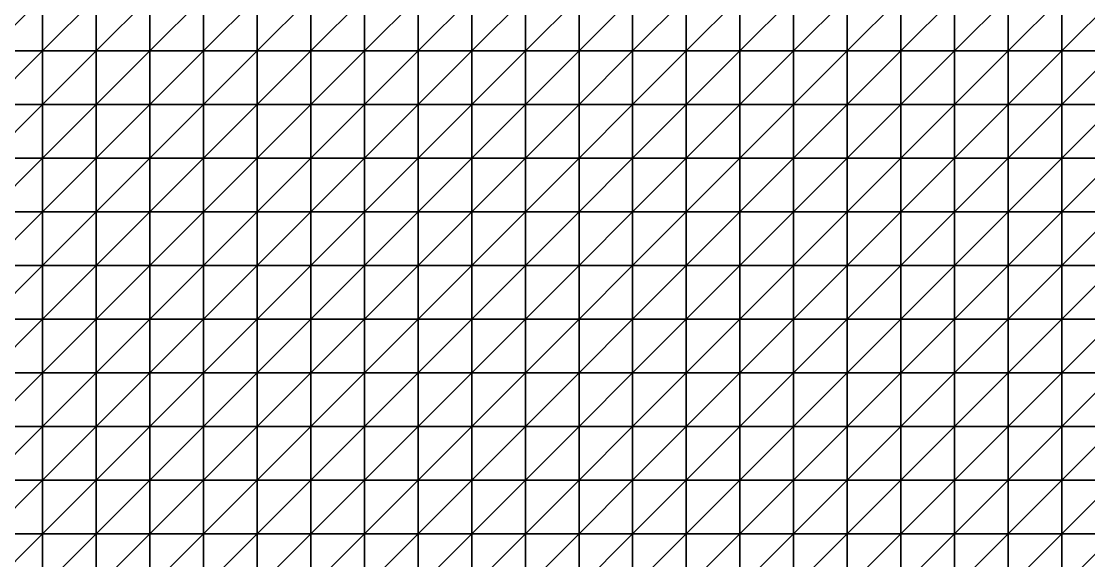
# Model space of a CAD drawing. Header units: metres. Extents: x 351000 to 353000, y 7455000 to 7457000.
# Drawn here: x 351490.1 to 351987.5, y 7455987.5 to 7456238.7 of the extents above; entities that cross this region are included whole.
import ezdxf

# ---------------------------------------------------------------- set-up
doc = ezdxf.new("R2010")
doc.units = ezdxf.units.M

msp = doc.modelspace()

# ---------------------------------------------------------------- linework, layer by layer
at = {"layer": 'BASE_OF_COVER_BOC'}
for points in [[(351475, 7456225, 1225.33), (351500, 7456225, 1227.28), (351500, 7456250, 1222.99)], [(351475, 7456225, 1225.33), (351500, 7456250, 1222.99), (351475, 7456250, 1222.76)], [(351500, 7456225, 1227.28), (351525, 7456225, 1230.25), (351525, 7456250, 1224.88)], [(351500, 7456225, 1227.28), (351525, 7456250, 1224.88), (351500, 7456250, 1222.99)], [(351525, 7456225, 1230.25), (351550, 7456225, 1234.76), (351550, 7456250, 1228.91)], [(351525, 7456225, 1230.25), (351550, 7456250, 1228.91), (351525, 7456250, 1224.88)], [(351550, 7456225, 1234.76), (351575, 7456225, 1240.94), (351575, 7456250, 1234.98)], [(351550, 7456225, 1234.76), (351575, 7456250, 1234.98), (351550, 7456250, 1228.91)], [(351575, 7456225, 1240.94), (351600, 7456225, 1248.37), (351600, 7456250, 1242.44)], [(351575, 7456225, 1240.94), (351600, 7456250, 1242.44), (351575, 7456250, 1234.98)], [(351600, 7456225, 1248.37), (351625, 7456225, 1256.17), (351625, 7456250, 1250.29)], [(351600, 7456225, 1248.37), (351625, 7456250, 1250.29), (351600, 7456250, 1242.44)], [(351625, 7456225, 1256.17), (351650, 7456225, 1263.29), (351650, 7456250, 1257.54)], [(351625, 7456225, 1256.17), (351650, 7456250, 1257.54), (351625, 7456250, 1250.29)], [(351650, 7456225, 1263.29), (351675, 7456225, 1268.37), (351675, 7456250, 1263.55)], [(351650, 7456225, 1263.29), (351675, 7456250, 1263.55), (351650, 7456250, 1257.54)], [(351675, 7456225, 1268.37), (351700, 7456225, 1272.17), (351700, 7456250, 1268.12)], [(351675, 7456225, 1268.37), (351700, 7456250, 1268.12), (351675, 7456250, 1263.55)], [(351700, 7456225, 1272.17), (351725, 7456225, 1274.44), (351725, 7456250, 1271.42)], [(351700, 7456225, 1272.17), (351725, 7456250, 1271.42), (351700, 7456250, 1268.12)], [(351725, 7456225, 1274.44), (351750, 7456225, 1275.15), (351750, 7456250, 1273.83)], [(351725, 7456225, 1274.44), (351750, 7456250, 1273.83), (351725, 7456250, 1271.42)], [(351750, 7456225, 1275.15), (351775, 7456225, 1275.37), (351775, 7456250, 1275.64)], [(351750, 7456225, 1275.15), (351775, 7456250, 1275.64), (351750, 7456250, 1273.83)], [(351775, 7456225, 1275.37), (351800, 7456225, 1275.65), (351800, 7456250, 1276.96)], [(351775, 7456225, 1275.37), (351800, 7456250, 1276.96), (351775, 7456250, 1275.64)], [(351800, 7456225, 1275.65), (351825, 7456225, 1276.2), (351825, 7456250, 1277.73)], [(351800, 7456225, 1275.65), (351825, 7456250, 1277.73), (351800, 7456250, 1276.96)], [(351825, 7456225, 1276.2), (351850, 7456225, 1276.94), (351850, 7456250, 1277.88)], [(351825, 7456225, 1276.2), (351850, 7456250, 1277.88), (351825, 7456250, 1277.73)], [(351850, 7456225, 1276.94), (351875, 7456225, 1277.66), (351875, 7456250, 1277.49)], [(351850, 7456225, 1276.94), (351875, 7456250, 1277.49), (351850, 7456250, 1277.88)], [(351875, 7456225, 1277.66), (351900, 7456225, 1278.21), (351900, 7456250, 1276.86)], [(351875, 7456225, 1277.66), (351900, 7456250, 1276.86), (351875, 7456250, 1277.49)], [(351900, 7456225, 1278.21), (351925, 7456225, 1278.65), (351925, 7456250, 1276.43)], [(351900, 7456225, 1278.21), (351925, 7456250, 1276.43), (351900, 7456250, 1276.86)], [(351925, 7456225, 1278.65), (351950, 7456225, 1279.14), (351950, 7456250, 1276.6)], [(351925, 7456225, 1278.65), (351950, 7456250, 1276.6), (351925, 7456250, 1276.43)], [(351950, 7456225, 1279.14), (351975, 7456225, 1279.85), (351975, 7456250, 1277.47)], [(351950, 7456225, 1279.14), (351975, 7456250, 1277.47), (351950, 7456250, 1276.6)], [(351975, 7456225, 1279.85), (352000, 7456225, 1280.78), (352000, 7456250, 1278.75)], [(351975, 7456225, 1279.85), (352000, 7456250, 1278.75), (351975, 7456250, 1277.47)], [(351475, 7456200, 1229.2), (351500, 7456200, 1232.73), (351500, 7456225, 1227.28)], [(351475, 7456200, 1229.2), (351500, 7456225, 1227.28), (351475, 7456225, 1225.33)], [(351500, 7456200, 1232.73), (351525, 7456200, 1236.52), (351525, 7456225, 1230.25)], [(351500, 7456200, 1232.73), (351525, 7456225, 1230.25), (351500, 7456225, 1227.28)], [(351525, 7456200, 1236.52), (351550, 7456200, 1240.99), (351550, 7456225, 1234.76)], [(351525, 7456200, 1236.52), (351550, 7456225, 1234.76), (351525, 7456225, 1230.25)], [(351550, 7456200, 1240.99), (351575, 7456200, 1246.43), (351575, 7456225, 1240.94)], [(351550, 7456200, 1240.99), (351575, 7456225, 1240.94), (351550, 7456225, 1234.76)], [(351575, 7456200, 1246.43), (351600, 7456200, 1252.78), (351600, 7456225, 1248.37)], [(351575, 7456200, 1246.43), (351600, 7456225, 1248.37), (351575, 7456225, 1240.94)], [(351600, 7456200, 1252.78), (351625, 7456200, 1259.5), (351625, 7456225, 1256.17)], [(351600, 7456200, 1252.78), (351625, 7456225, 1256.17), (351600, 7456225, 1248.37)], [(351625, 7456200, 1259.5), (351650, 7456200, 1265.78), (351650, 7456225, 1263.29)], [(351625, 7456200, 1259.5), (351650, 7456225, 1263.29), (351625, 7456225, 1256.17)], [(351650, 7456200, 1265.78), (351675, 7456200, 1269.78), (351675, 7456225, 1268.37)], [(351650, 7456200, 1265.78), (351675, 7456225, 1268.37), (351650, 7456225, 1263.29)], [(351675, 7456200, 1269.78), (351700, 7456200, 1273.03), (351700, 7456225, 1272.17)], [(351675, 7456200, 1269.78), (351700, 7456225, 1272.17), (351675, 7456225, 1268.37)], [(351700, 7456200, 1273.03), (351725, 7456200, 1275.1), (351725, 7456225, 1274.44)], [(351700, 7456200, 1273.03), (351725, 7456225, 1274.44), (351700, 7456225, 1272.17)], [(351725, 7456200, 1275.1), (351750, 7456200, 1274.97), (351750, 7456225, 1275.15)], [(351725, 7456200, 1275.1), (351750, 7456225, 1275.15), (351725, 7456225, 1274.44)], [(351750, 7456200, 1274.97), (351775, 7456200, 1274.32), (351775, 7456225, 1275.37)], [(351750, 7456200, 1274.97), (351775, 7456225, 1275.37), (351750, 7456225, 1275.15)], [(351775, 7456200, 1274.32), (351800, 7456200, 1273.98), (351800, 7456225, 1275.65)], [(351775, 7456200, 1274.32), (351800, 7456225, 1275.65), (351775, 7456225, 1275.37)], [(351800, 7456200, 1273.98), (351825, 7456200, 1274.5), (351825, 7456225, 1276.2)], [(351800, 7456200, 1273.98), (351825, 7456225, 1276.2), (351800, 7456225, 1275.65)], [(351825, 7456200, 1274.5), (351850, 7456200, 1275.93), (351850, 7456225, 1276.94)], [(351825, 7456200, 1274.5), (351850, 7456225, 1276.94), (351825, 7456225, 1276.2)], [(351850, 7456200, 1275.93), (351875, 7456200, 1277.95), (351875, 7456225, 1277.66)], [(351850, 7456200, 1275.93), (351875, 7456225, 1277.66), (351850, 7456225, 1276.94)], [(351875, 7456200, 1277.95), (351900, 7456200, 1280.07), (351900, 7456225, 1278.21)], [(351875, 7456200, 1277.95), (351900, 7456225, 1278.21), (351875, 7456225, 1277.66)], [(351900, 7456200, 1280.07), (351925, 7456200, 1281.86), (351925, 7456225, 1278.65)], [(351900, 7456200, 1280.07), (351925, 7456225, 1278.65), (351900, 7456225, 1278.21)], [(351925, 7456200, 1281.86), (351950, 7456200, 1283.12), (351950, 7456225, 1279.14)], [(351925, 7456200, 1281.86), (351950, 7456225, 1279.14), (351925, 7456225, 1278.65)], [(351950, 7456200, 1283.12), (351975, 7456200, 1283.9), (351975, 7456225, 1279.85)], [(351950, 7456200, 1283.12), (351975, 7456225, 1279.85), (351950, 7456225, 1279.14)], [(351975, 7456200, 1283.9), (352000, 7456200, 1284.34), (352000, 7456225, 1280.78)], [(351975, 7456200, 1283.9), (352000, 7456225, 1280.78), (351975, 7456225, 1279.85)], [(351475, 7456175, 1233.34), (351500, 7456175, 1237.73), (351500, 7456200, 1232.73)], [(351475, 7456175, 1233.34), (351500, 7456200, 1232.73), (351475, 7456200, 1229.2)], [(351500, 7456175, 1237.73), (351525, 7456175, 1241.84), (351525, 7456200, 1236.52)], [(351500, 7456175, 1237.73), (351525, 7456200, 1236.52), (351500, 7456200, 1232.73)], [(351525, 7456175, 1241.84), (351550, 7456175, 1245.86), (351550, 7456200, 1240.99)], [(351525, 7456175, 1241.84), (351550, 7456200, 1240.99), (351525, 7456200, 1236.52)], [(351550, 7456175, 1245.86), (351575, 7456175, 1250.11), (351575, 7456200, 1246.43)], [(351550, 7456175, 1245.86), (351575, 7456200, 1246.43), (351550, 7456200, 1240.99)], [(351575, 7456175, 1250.11), (351600, 7456175, 1254.82), (351600, 7456200, 1252.78)], [(351575, 7456175, 1250.11), (351600, 7456200, 1252.78), (351575, 7456200, 1246.43)], [(351600, 7456175, 1254.82), (351625, 7456175, 1259.92), (351625, 7456200, 1259.5)], [(351600, 7456175, 1254.82), (351625, 7456200, 1259.5), (351600, 7456200, 1252.78)], [(351625, 7456175, 1259.92), (351650, 7456175, 1264.98), (351650, 7456200, 1265.78)], [(351625, 7456175, 1259.92), (351650, 7456200, 1265.78), (351625, 7456200, 1259.5)], [(351650, 7456175, 1264.98), (351675, 7456175, 1269.35), (351675, 7456200, 1269.78)], [(351650, 7456175, 1264.98), (351675, 7456200, 1269.78), (351650, 7456200, 1265.78)], [(351675, 7456175, 1269.35), (351700, 7456175, 1272.4), (351700, 7456200, 1273.03)], [(351675, 7456175, 1269.35), (351700, 7456200, 1273.03), (351675, 7456200, 1269.78)], [(351700, 7456175, 1272.4), (351725, 7456175, 1273.87), (351725, 7456200, 1275.1)], [(351700, 7456175, 1272.4), (351725, 7456200, 1275.1), (351700, 7456200, 1273.03)], [(351725, 7456175, 1273.87), (351750, 7456175, 1273.97), (351750, 7456200, 1274.97)], [(351725, 7456175, 1273.87), (351750, 7456200, 1274.97), (351725, 7456200, 1275.1)], [(351750, 7456175, 1273.97), (351775, 7456175, 1273.4), (351775, 7456200, 1274.32)], [(351750, 7456175, 1273.97), (351775, 7456200, 1274.32), (351750, 7456200, 1274.97)], [(351775, 7456175, 1273.4), (351800, 7456175, 1273.05), (351800, 7456200, 1273.98)], [(351775, 7456175, 1273.4), (351800, 7456200, 1273.98), (351775, 7456200, 1274.32)], [(351800, 7456175, 1273.05), (351825, 7456175, 1273.66), (351825, 7456200, 1274.5)], [(351800, 7456175, 1273.05), (351825, 7456200, 1274.5), (351800, 7456200, 1273.98)], [(351825, 7456175, 1273.66), (351850, 7456175, 1275.53), (351850, 7456200, 1275.93)], [(351825, 7456175, 1273.66), (351850, 7456200, 1275.93), (351825, 7456200, 1274.5)], [(351850, 7456175, 1275.53), (351875, 7456175, 1278.46), (351875, 7456200, 1277.95)], [(351850, 7456175, 1275.53), (351875, 7456200, 1277.95), (351850, 7456200, 1275.93)], [(351875, 7456175, 1278.46), (351900, 7456175, 1281.82), (351900, 7456200, 1280.07)], [(351875, 7456175, 1278.46), (351900, 7456200, 1280.07), (351875, 7456200, 1277.95)], [(351900, 7456175, 1281.82), (351925, 7456175, 1284.86), (351925, 7456200, 1281.86)], [(351900, 7456175, 1281.82), (351925, 7456200, 1281.86), (351900, 7456200, 1280.07)], [(351925, 7456175, 1284.86), (351950, 7456175, 1287.01), (351950, 7456200, 1283.12)], [(351925, 7456175, 1284.86), (351950, 7456200, 1283.12), (351925, 7456200, 1281.86)], [(351950, 7456175, 1287.01), (351975, 7456175, 1288.05), (351975, 7456200, 1283.9)], [(351950, 7456175, 1287.01), (351975, 7456200, 1283.9), (351950, 7456200, 1283.12)], [(351975, 7456175, 1288.05), (352000, 7456175, 1288.08), (352000, 7456200, 1284.34)], [(351975, 7456175, 1288.05), (352000, 7456200, 1284.34), (351975, 7456200, 1283.9)], [(351475, 7456150, 1236.63), (351500, 7456150, 1240.87), (351500, 7456175, 1237.73)], [(351475, 7456150, 1236.63), (351500, 7456175, 1237.73), (351475, 7456175, 1233.34)], [(351500, 7456150, 1240.87), (351525, 7456150, 1244.75), (351525, 7456175, 1241.84)], [(351500, 7456150, 1240.87), (351525, 7456175, 1241.84), (351500, 7456175, 1237.73)], [(351525, 7456150, 1244.75), (351550, 7456150, 1248.18), (351550, 7456175, 1245.86)], [(351525, 7456150, 1244.75), (351550, 7456175, 1245.86), (351525, 7456175, 1241.84)], [(351550, 7456150, 1248.18), (351575, 7456150, 1251.36), (351575, 7456175, 1250.11)], [(351550, 7456150, 1248.18), (351575, 7456175, 1250.11), (351550, 7456175, 1245.86)], [(351575, 7456150, 1251.36), (351600, 7456150, 1254.62), (351600, 7456175, 1254.82)], [(351575, 7456150, 1251.36), (351600, 7456175, 1254.82), (351575, 7456175, 1250.11)], [(351600, 7456150, 1254.62), (351625, 7456150, 1258.24), (351625, 7456175, 1259.92)], [(351600, 7456150, 1254.62), (351625, 7456175, 1259.92), (351600, 7456175, 1254.82)], [(351625, 7456150, 1258.24), (351650, 7456150, 1262.18), (351650, 7456175, 1264.98)], [(351625, 7456150, 1258.24), (351650, 7456175, 1264.98), (351625, 7456175, 1259.92)], [(351650, 7456150, 1262.18), (351675, 7456150, 1266.11), (351675, 7456175, 1269.35)], [(351650, 7456150, 1262.18), (351675, 7456175, 1269.35), (351650, 7456175, 1264.98)], [(351675, 7456150, 1266.11), (351700, 7456150, 1269.49), (351700, 7456175, 1272.4)], [(351675, 7456150, 1266.11), (351700, 7456175, 1272.4), (351675, 7456175, 1269.35)], [(351700, 7456150, 1269.49), (351725, 7456150, 1271.83), (351725, 7456175, 1273.87)], [(351700, 7456150, 1269.49), (351725, 7456175, 1273.87), (351700, 7456175, 1272.4)], [(351725, 7456150, 1271.83), (351750, 7456150, 1272.99), (351750, 7456175, 1273.97)], [(351725, 7456150, 1271.83), (351750, 7456175, 1273.97), (351725, 7456175, 1273.87)], [(351750, 7456150, 1272.99), (351775, 7456150, 1273.29), (351775, 7456175, 1273.4)], [(351750, 7456150, 1272.99), (351775, 7456175, 1273.4), (351750, 7456175, 1273.97)], [(351775, 7456150, 1273.29), (351800, 7456150, 1273.39), (351800, 7456175, 1273.05)], [(351775, 7456150, 1273.29), (351800, 7456175, 1273.05), (351775, 7456175, 1273.4)], [(351800, 7456150, 1273.39), (351825, 7456150, 1274.09), (351825, 7456175, 1273.66)], [(351800, 7456150, 1273.39), (351825, 7456175, 1273.66), (351800, 7456175, 1273.05)], [(351825, 7456150, 1274.09), (351850, 7456150, 1275.91), (351850, 7456175, 1275.53)], [(351825, 7456150, 1274.09), (351850, 7456175, 1275.53), (351825, 7456175, 1273.66)], [(351850, 7456150, 1275.91), (351875, 7456150, 1278.93), (351875, 7456175, 1278.46)], [(351850, 7456150, 1275.91), (351875, 7456175, 1278.46), (351850, 7456175, 1275.53)], [(351875, 7456150, 1278.93), (351900, 7456150, 1282.69), (351900, 7456175, 1281.82)], [(351875, 7456150, 1278.93), (351900, 7456175, 1281.82), (351875, 7456175, 1278.46)], [(351900, 7456150, 1282.69), (351925, 7456150, 1286.39), (351925, 7456175, 1284.86)], [(351900, 7456150, 1282.69), (351925, 7456175, 1284.86), (351900, 7456175, 1281.82)], [(351925, 7456150, 1286.39), (351950, 7456150, 1288.12), (351950, 7456175, 1287.01)], [(351925, 7456150, 1286.39), (351950, 7456175, 1287.01), (351925, 7456175, 1284.86)], [(351950, 7456150, 1288.12), (351975, 7456150, 1288.83), (351975, 7456175, 1288.05)], [(351950, 7456150, 1288.12), (351975, 7456175, 1288.05), (351950, 7456175, 1287.01)], [(351975, 7456150, 1288.83), (352000, 7456150, 1289.46), (352000, 7456175, 1288.08)], [(351975, 7456150, 1288.83), (352000, 7456175, 1288.08), (351975, 7456175, 1288.05)], [(351475, 7456125, 1238.45), (351500, 7456125, 1241.63), (351500, 7456150, 1240.87)], [(351475, 7456125, 1238.45), (351500, 7456150, 1240.87), (351475, 7456150, 1236.63)], [(351500, 7456125, 1241.63), (351525, 7456125, 1244.84), (351525, 7456150, 1244.75)], [(351500, 7456125, 1241.63), (351525, 7456150, 1244.75), (351500, 7456150, 1240.87)], [(351525, 7456125, 1244.84), (351550, 7456125, 1247.83), (351550, 7456150, 1248.18)], [(351525, 7456125, 1244.84), (351550, 7456150, 1248.18), (351525, 7456150, 1244.75)], [(351550, 7456125, 1247.83), (351575, 7456125, 1250.53), (351575, 7456150, 1251.36)], [(351550, 7456125, 1247.83), (351575, 7456150, 1251.36), (351550, 7456150, 1248.18)], [(351575, 7456125, 1250.53), (351600, 7456125, 1253.16), (351600, 7456150, 1254.62)], [(351575, 7456125, 1250.53), (351600, 7456150, 1254.62), (351575, 7456150, 1251.36)], [(351600, 7456125, 1253.16), (351625, 7456125, 1256.01), (351625, 7456150, 1258.24)], [(351600, 7456125, 1253.16), (351625, 7456150, 1258.24), (351600, 7456150, 1254.62)], [(351625, 7456125, 1256.01), (351650, 7456125, 1259.33), (351650, 7456150, 1262.18)], [(351625, 7456125, 1256.01), (351650, 7456150, 1262.18), (351625, 7456150, 1258.24)], [(351650, 7456125, 1259.33), (351675, 7456125, 1263.06), (351675, 7456150, 1266.11)], [(351650, 7456125, 1259.33), (351675, 7456150, 1266.11), (351650, 7456150, 1262.18)], [(351675, 7456125, 1263.06), (351700, 7456125, 1266.85), (351700, 7456150, 1269.49)], [(351675, 7456125, 1263.06), (351700, 7456150, 1269.49), (351675, 7456150, 1266.11)], [(351700, 7456125, 1266.85), (351725, 7456125, 1270.18), (351725, 7456150, 1271.83)], [(351700, 7456125, 1266.85), (351725, 7456150, 1271.83), (351700, 7456150, 1269.49)], [(351725, 7456125, 1270.18), (351750, 7456125, 1272.61), (351750, 7456150, 1272.99)], [(351725, 7456125, 1270.18), (351750, 7456150, 1272.99), (351725, 7456150, 1271.83)], [(351750, 7456125, 1272.61), (351775, 7456125, 1274.04), (351775, 7456150, 1273.29)], [(351750, 7456125, 1272.61), (351775, 7456150, 1273.29), (351750, 7456150, 1272.99)], [(351775, 7456125, 1274.04), (351800, 7456125, 1274.77), (351800, 7456150, 1273.39)], [(351775, 7456125, 1274.04), (351800, 7456150, 1273.39), (351775, 7456150, 1273.29)], [(351800, 7456125, 1274.77), (351825, 7456125, 1275.43), (351825, 7456150, 1274.09)], [(351800, 7456125, 1274.77), (351825, 7456150, 1274.09), (351800, 7456150, 1273.39)], [(351825, 7456125, 1275.43), (351850, 7456125, 1276.71), (351850, 7456150, 1275.91)], [(351825, 7456125, 1275.43), (351850, 7456150, 1275.91), (351825, 7456150, 1274.09)], [(351850, 7456125, 1276.71), (351875, 7456125, 1278.98), (351875, 7456150, 1278.93)], [(351850, 7456125, 1276.71), (351875, 7456150, 1278.93), (351850, 7456150, 1275.91)], [(351875, 7456125, 1278.98), (351900, 7456125, 1282.19), (351900, 7456150, 1282.69)], [(351875, 7456125, 1278.98), (351900, 7456150, 1282.69), (351875, 7456150, 1278.93)], [(351900, 7456125, 1282.19), (351925, 7456125, 1285.75), (351925, 7456150, 1286.39)], [(351900, 7456125, 1282.19), (351925, 7456150, 1286.39), (351900, 7456150, 1282.69)], [(351925, 7456125, 1285.75), (351950, 7456125, 1288.87), (351950, 7456150, 1288.12)], [(351925, 7456125, 1285.75), (351950, 7456150, 1288.12), (351925, 7456150, 1286.39)], [(351950, 7456125, 1288.87), (351975, 7456125, 1289.82), (351975, 7456150, 1288.83)], [(351950, 7456125, 1288.87), (351975, 7456150, 1288.83), (351950, 7456150, 1288.12)], [(351975, 7456125, 1289.82), (352000, 7456125, 1290.23), (352000, 7456150, 1289.46)], [(351975, 7456125, 1289.82), (352000, 7456150, 1289.46), (351975, 7456150, 1288.83)], [(351475, 7456100, 1238.91), (351500, 7456100, 1240.54), (351500, 7456125, 1241.63)], [(351475, 7456100, 1238.91), (351500, 7456125, 1241.63), (351475, 7456125, 1238.45)], [(351500, 7456100, 1240.54), (351525, 7456100, 1242.92), (351525, 7456125, 1244.84)], [(351500, 7456100, 1240.54), (351525, 7456125, 1244.84), (351500, 7456125, 1241.63)], [(351525, 7456100, 1242.92), (351550, 7456100, 1245.76), (351550, 7456125, 1247.83)], [(351525, 7456100, 1242.92), (351550, 7456125, 1247.83), (351525, 7456125, 1244.84)], [(351550, 7456100, 1245.76), (351575, 7456100, 1248.73), (351575, 7456125, 1250.53)], [(351550, 7456100, 1245.76), (351575, 7456125, 1250.53), (351550, 7456125, 1247.83)], [(351575, 7456100, 1248.73), (351600, 7456100, 1251.71), (351600, 7456125, 1253.16)], [(351575, 7456100, 1248.73), (351600, 7456125, 1253.16), (351575, 7456125, 1250.53)], [(351600, 7456100, 1251.71), (351625, 7456100, 1254.77), (351625, 7456125, 1256.01)], [(351600, 7456100, 1251.71), (351625, 7456125, 1256.01), (351600, 7456125, 1253.16)], [(351625, 7456100, 1254.77), (351650, 7456100, 1258.1), (351650, 7456125, 1259.33)], [(351625, 7456100, 1254.77), (351650, 7456125, 1259.33), (351625, 7456125, 1256.01)], [(351650, 7456100, 1258.1), (351675, 7456100, 1261.82), (351675, 7456125, 1263.06)], [(351650, 7456100, 1258.1), (351675, 7456125, 1263.06), (351650, 7456125, 1259.33)], [(351675, 7456100, 1261.82), (351700, 7456100, 1265.81), (351700, 7456125, 1266.85)], [(351675, 7456100, 1261.82), (351700, 7456125, 1266.85), (351675, 7456125, 1263.06)], [(351700, 7456100, 1265.81), (351725, 7456100, 1269.67), (351725, 7456125, 1270.18)], [(351700, 7456100, 1265.81), (351725, 7456125, 1270.18), (351700, 7456125, 1266.85)], [(351725, 7456100, 1269.67), (351750, 7456100, 1272.92), (351750, 7456125, 1272.61)], [(351725, 7456100, 1269.67), (351750, 7456125, 1272.61), (351725, 7456125, 1270.18)], [(351750, 7456100, 1272.92), (351775, 7456100, 1275.16), (351775, 7456125, 1274.04)], [(351750, 7456100, 1272.92), (351775, 7456125, 1274.04), (351750, 7456125, 1272.61)], [(351775, 7456100, 1275.16), (351800, 7456100, 1276.35), (351800, 7456125, 1274.77)], [(351775, 7456100, 1275.16), (351800, 7456125, 1274.77), (351775, 7456125, 1274.04)], [(351800, 7456100, 1276.35), (351825, 7456100, 1276.87), (351825, 7456125, 1275.43)], [(351800, 7456100, 1276.35), (351825, 7456125, 1275.43), (351800, 7456125, 1274.77)], [(351825, 7456100, 1276.87), (351850, 7456100, 1277.35), (351850, 7456125, 1276.71)], [(351825, 7456100, 1276.87), (351850, 7456125, 1276.71), (351825, 7456125, 1275.43)], [(351850, 7456100, 1277.35), (351875, 7456100, 1278.44), (351875, 7456125, 1278.98)], [(351850, 7456100, 1277.35), (351875, 7456125, 1278.98), (351850, 7456125, 1276.71)], [(351875, 7456100, 1278.44), (351900, 7456100, 1280.45), (351900, 7456125, 1282.19)], [(351875, 7456100, 1278.44), (351900, 7456125, 1282.19), (351875, 7456125, 1278.98)], [(351900, 7456100, 1280.45), (351925, 7456100, 1283.26), (351925, 7456125, 1285.75)], [(351900, 7456100, 1280.45), (351925, 7456125, 1285.75), (351900, 7456125, 1282.19)], [(351925, 7456100, 1283.26), (351950, 7456100, 1286.25), (351950, 7456125, 1288.87)], [(351925, 7456100, 1283.26), (351950, 7456125, 1288.87), (351925, 7456125, 1285.75)], [(351950, 7456100, 1286.25), (351975, 7456100, 1288.65), (351975, 7456125, 1289.82)], [(351950, 7456100, 1286.25), (351975, 7456125, 1289.82), (351950, 7456125, 1288.87)], [(351975, 7456100, 1288.65), (352000, 7456100, 1289.81), (352000, 7456125, 1290.23)], [(351975, 7456100, 1288.65), (352000, 7456125, 1290.23), (351975, 7456125, 1289.82)], [(351475, 7456075, 1238.83), (351500, 7456075, 1238.98), (351500, 7456100, 1240.54)], [(351475, 7456075, 1238.83), (351500, 7456100, 1240.54), (351475, 7456100, 1238.91)], [(351500, 7456075, 1238.98), (351525, 7456075, 1240.6), (351525, 7456100, 1242.92)], [(351500, 7456075, 1238.98), (351525, 7456100, 1242.92), (351500, 7456100, 1240.54)], [(351525, 7456075, 1240.6), (351550, 7456075, 1243.52), (351550, 7456100, 1245.76)], [(351525, 7456075, 1240.6), (351550, 7456100, 1245.76), (351525, 7456100, 1242.92)], [(351550, 7456075, 1243.52), (351575, 7456075, 1247.26), (351575, 7456100, 1248.73)], [(351550, 7456075, 1243.52), (351575, 7456100, 1248.73), (351550, 7456100, 1245.76)], [(351575, 7456075, 1247.26), (351600, 7456075, 1251.31), (351600, 7456100, 1251.71)], [(351575, 7456075, 1247.26), (351600, 7456100, 1251.71), (351575, 7456100, 1248.73)], [(351600, 7456075, 1251.31), (351625, 7456075, 1255.32), (351625, 7456100, 1254.77)], [(351600, 7456075, 1251.31), (351625, 7456100, 1254.77), (351600, 7456100, 1251.71)], [(351625, 7456075, 1255.32), (351650, 7456075, 1259.2), (351650, 7456100, 1258.1)], [(351625, 7456075, 1255.32), (351650, 7456100, 1258.1), (351625, 7456100, 1254.77)], [(351650, 7456075, 1259.2), (351675, 7456075, 1263.01), (351675, 7456100, 1261.82)], [(351650, 7456075, 1259.2), (351675, 7456100, 1261.82), (351650, 7456100, 1258.1)], [(351675, 7456075, 1263.01), (351700, 7456075, 1266.79), (351700, 7456100, 1265.81)], [(351675, 7456075, 1263.01), (351700, 7456100, 1265.81), (351675, 7456100, 1261.82)], [(351700, 7456075, 1266.79), (351725, 7456075, 1270.43), (351725, 7456100, 1269.67)], [(351700, 7456075, 1266.79), (351725, 7456100, 1269.67), (351700, 7456100, 1265.81)], [(351725, 7456075, 1270.43), (351750, 7456075, 1273.62), (351750, 7456100, 1272.92)], [(351725, 7456075, 1270.43), (351750, 7456100, 1272.92), (351725, 7456100, 1269.67)], [(351750, 7456075, 1273.62), (351775, 7456075, 1275.98), (351775, 7456100, 1275.16)], [(351750, 7456075, 1273.62), (351775, 7456100, 1275.16), (351750, 7456100, 1272.92)], [(351775, 7456075, 1275.98), (351800, 7456075, 1277.28), (351800, 7456100, 1276.35)], [(351775, 7456075, 1275.98), (351800, 7456100, 1276.35), (351775, 7456100, 1275.16)], [(351800, 7456075, 1277.28), (351825, 7456075, 1277.62), (351825, 7456100, 1276.87)], [(351800, 7456075, 1277.28), (351825, 7456100, 1276.87), (351800, 7456100, 1276.35)], [(351825, 7456075, 1277.62), (351850, 7456075, 1277.47), (351850, 7456100, 1277.35)], [(351825, 7456075, 1277.62), (351850, 7456100, 1277.35), (351825, 7456100, 1276.87)], [(351850, 7456075, 1277.47), (351875, 7456075, 1277.49), (351875, 7456100, 1278.44)], [(351850, 7456075, 1277.47), (351875, 7456100, 1278.44), (351850, 7456100, 1277.35)], [(351875, 7456075, 1277.49), (351900, 7456075, 1278.29), (351900, 7456100, 1280.45)], [(351875, 7456075, 1277.49), (351900, 7456100, 1280.45), (351875, 7456100, 1278.44)], [(351900, 7456075, 1278.29), (351925, 7456075, 1280.12), (351925, 7456100, 1283.26)], [(351900, 7456075, 1278.29), (351925, 7456100, 1283.26), (351900, 7456100, 1280.45)], [(351925, 7456075, 1280.12), (351950, 7456075, 1282.73), (351950, 7456100, 1286.25)], [(351925, 7456075, 1280.12), (351950, 7456100, 1286.25), (351925, 7456100, 1283.26)], [(351950, 7456075, 1282.73), (351975, 7456075, 1285.49), (351975, 7456100, 1288.65)], [(351950, 7456075, 1282.73), (351975, 7456100, 1288.65), (351950, 7456100, 1286.25)], [(351975, 7456075, 1285.49), (352000, 7456075, 1287.62), (352000, 7456100, 1289.81)], [(351975, 7456075, 1285.49), (352000, 7456100, 1289.81), (351975, 7456100, 1288.65)], [(351475, 7456050, 1239.28), (351500, 7456050, 1238.48), (351500, 7456075, 1238.98)], [(351475, 7456050, 1239.28), (351500, 7456075, 1238.98), (351475, 7456075, 1238.83)], [(351500, 7456050, 1238.48), (351525, 7456050, 1239.56), (351525, 7456075, 1240.6)], [(351500, 7456050, 1238.48), (351525, 7456075, 1240.6), (351500, 7456075, 1238.98)], [(351525, 7456050, 1239.56), (351550, 7456050, 1242.59), (351550, 7456075, 1243.52)], [(351525, 7456050, 1239.56), (351550, 7456075, 1243.52), (351525, 7456075, 1240.6)], [(351550, 7456050, 1242.59), (351575, 7456050, 1247.12), (351575, 7456075, 1247.26)], [(351550, 7456050, 1242.59), (351575, 7456075, 1247.26), (351550, 7456075, 1243.52)], [(351575, 7456050, 1247.12), (351600, 7456050, 1252.37), (351600, 7456075, 1251.31)], [(351575, 7456050, 1247.12), (351600, 7456075, 1251.31), (351575, 7456075, 1247.26)], [(351600, 7456050, 1252.37), (351625, 7456050, 1257.57), (351625, 7456075, 1255.32)], [(351600, 7456050, 1252.37), (351625, 7456075, 1255.32), (351600, 7456075, 1251.31)], [(351625, 7456050, 1257.57), (351650, 7456050, 1262.2), (351650, 7456075, 1259.2)], [(351625, 7456050, 1257.57), (351650, 7456075, 1259.2), (351625, 7456075, 1255.32)], [(351650, 7456050, 1262.2), (351675, 7456050, 1266.09), (351675, 7456075, 1263.01)], [(351650, 7456050, 1262.2), (351675, 7456075, 1263.01), (351650, 7456075, 1259.2)], [(351675, 7456050, 1266.09), (351700, 7456050, 1269.33), (351700, 7456075, 1266.79)], [(351675, 7456050, 1266.09), (351700, 7456075, 1266.79), (351675, 7456075, 1263.01)], [(351700, 7456050, 1269.33), (351725, 7456050, 1272.07), (351725, 7456075, 1270.43)], [(351700, 7456050, 1269.33), (351725, 7456075, 1270.43), (351700, 7456075, 1266.79)], [(351725, 7456050, 1272.07), (351750, 7456050, 1274.38), (351750, 7456075, 1273.62)], [(351725, 7456050, 1272.07), (351750, 7456075, 1273.62), (351725, 7456075, 1270.43)], [(351750, 7456050, 1274.38), (351775, 7456050, 1276.14), (351775, 7456075, 1275.98)], [(351750, 7456050, 1274.38), (351775, 7456075, 1275.98), (351750, 7456075, 1273.62)], [(351775, 7456050, 1276.14), (351800, 7456050, 1277.18), (351800, 7456075, 1277.28)], [(351775, 7456050, 1276.14), (351800, 7456075, 1277.28), (351775, 7456075, 1275.98)], [(351800, 7456050, 1277.18), (351825, 7456050, 1277.44), (351825, 7456075, 1277.62)], [(351800, 7456050, 1277.18), (351825, 7456075, 1277.62), (351800, 7456075, 1277.28)], [(351825, 7456050, 1277.44), (351850, 7456050, 1277.12), (351850, 7456075, 1277.47)], [(351825, 7456050, 1277.44), (351850, 7456075, 1277.47), (351825, 7456075, 1277.62)], [(351850, 7456050, 1277.12), (351875, 7456050, 1276.72), (351875, 7456075, 1277.49)], [(351850, 7456050, 1277.12), (351875, 7456075, 1277.49), (351850, 7456075, 1277.47)], [(351875, 7456050, 1276.72), (351900, 7456050, 1276.84), (351900, 7456075, 1278.29)], [(351875, 7456050, 1276.72), (351900, 7456075, 1278.29), (351875, 7456075, 1277.49)], [(351900, 7456050, 1276.84), (351925, 7456050, 1277.94), (351925, 7456075, 1280.12)], [(351900, 7456050, 1276.84), (351925, 7456075, 1280.12), (351900, 7456075, 1278.29)], [(351925, 7456050, 1277.94), (351950, 7456050, 1280.1), (351950, 7456075, 1282.73)], [(351925, 7456050, 1277.94), (351950, 7456075, 1282.73), (351925, 7456075, 1280.12)], [(351950, 7456050, 1280.1), (351975, 7456050, 1282.96), (351975, 7456075, 1285.49)], [(351950, 7456050, 1280.1), (351975, 7456075, 1285.49), (351950, 7456075, 1282.73)], [(351975, 7456050, 1282.96), (352000, 7456050, 1285.78), (352000, 7456075, 1287.62)], [(351975, 7456050, 1282.96), (352000, 7456075, 1287.62), (351975, 7456075, 1285.49)], [(351475, 7456025, 1241.02), (351500, 7456025, 1240.03), (351500, 7456050, 1238.48)], [(351475, 7456025, 1241.02), (351500, 7456050, 1238.48), (351475, 7456050, 1239.28)], [(351500, 7456025, 1240.03), (351525, 7456025, 1240.85), (351525, 7456050, 1239.56)], [(351500, 7456025, 1240.03), (351525, 7456050, 1239.56), (351500, 7456050, 1238.48)], [(351525, 7456025, 1240.85), (351550, 7456025, 1243.83), (351550, 7456050, 1242.59)], [(351525, 7456025, 1240.85), (351550, 7456050, 1242.59), (351525, 7456050, 1239.56)], [(351550, 7456025, 1243.83), (351575, 7456025, 1248.7), (351575, 7456050, 1247.12)], [(351550, 7456025, 1243.83), (351575, 7456050, 1247.12), (351550, 7456050, 1242.59)], [(351575, 7456025, 1248.7), (351600, 7456025, 1254.66), (351600, 7456050, 1252.37)], [(351575, 7456025, 1248.7), (351600, 7456050, 1252.37), (351575, 7456050, 1247.12)], [(351600, 7456025, 1254.66), (351625, 7456025, 1260.7), (351625, 7456050, 1257.57)], [(351600, 7456025, 1254.66), (351625, 7456050, 1257.57), (351600, 7456050, 1252.37)], [(351625, 7456025, 1260.7), (351650, 7456025, 1265.93), (351650, 7456050, 1262.2)], [(351625, 7456025, 1260.7), (351650, 7456050, 1262.2), (351625, 7456050, 1257.57)], [(351650, 7456025, 1265.93), (351675, 7456025, 1269.86), (351675, 7456050, 1266.09)], [(351650, 7456025, 1265.93), (351675, 7456050, 1266.09), (351650, 7456050, 1262.2)], [(351675, 7456025, 1269.86), (351700, 7456025, 1272.46), (351700, 7456050, 1269.33)], [(351675, 7456025, 1269.86), (351700, 7456050, 1269.33), (351675, 7456050, 1266.09)], [(351700, 7456025, 1272.46), (351725, 7456025, 1274.06), (351725, 7456050, 1272.07)], [(351700, 7456025, 1272.46), (351725, 7456050, 1272.07), (351700, 7456050, 1269.33)], [(351725, 7456025, 1274.06), (351750, 7456025, 1275.08), (351750, 7456050, 1274.38)], [(351725, 7456025, 1274.06), (351750, 7456050, 1274.38), (351725, 7456050, 1272.07)], [(351750, 7456025, 1275.08), (351775, 7456025, 1275.82), (351775, 7456050, 1276.14)], [(351750, 7456025, 1275.08), (351775, 7456050, 1276.14), (351750, 7456050, 1274.38)], [(351775, 7456025, 1275.82), (351800, 7456025, 1276.38), (351800, 7456050, 1277.18)], [(351775, 7456025, 1275.82), (351800, 7456050, 1277.18), (351775, 7456050, 1276.14)], [(351800, 7456025, 1276.38), (351825, 7456025, 1276.7), (351825, 7456050, 1277.44)], [(351800, 7456025, 1276.38), (351825, 7456050, 1277.44), (351800, 7456050, 1277.18)], [(351825, 7456025, 1276.7), (351850, 7456025, 1276.79), (351850, 7456050, 1277.12)], [(351825, 7456025, 1276.7), (351850, 7456050, 1277.12), (351825, 7456050, 1277.44)], [(351850, 7456025, 1276.79), (351875, 7456025, 1276.79), (351875, 7456050, 1276.72)], [(351850, 7456025, 1276.79), (351875, 7456050, 1276.72), (351850, 7456050, 1277.12)], [(351875, 7456025, 1276.79), (351900, 7456025, 1277.03), (351900, 7456050, 1276.84)], [(351875, 7456025, 1276.79), (351900, 7456050, 1276.84), (351875, 7456050, 1276.72)], [(351900, 7456025, 1277.03), (351925, 7456025, 1277.93), (351925, 7456050, 1277.94)], [(351900, 7456025, 1277.03), (351925, 7456050, 1277.94), (351900, 7456050, 1276.84)], [(351925, 7456025, 1277.93), (351950, 7456025, 1279.74), (351950, 7456050, 1280.1)], [(351925, 7456025, 1277.93), (351950, 7456050, 1280.1), (351925, 7456050, 1277.94)], [(351950, 7456025, 1279.74), (351975, 7456025, 1282.35), (351975, 7456050, 1282.96)], [(351950, 7456025, 1279.74), (351975, 7456050, 1282.96), (351950, 7456050, 1280.1)], [(351975, 7456025, 1282.35), (352000, 7456025, 1285.3), (352000, 7456050, 1285.78)], [(351975, 7456025, 1282.35), (352000, 7456050, 1285.78), (351975, 7456050, 1282.96)], [(351475, 7456000, 1244.22), (351500, 7456000, 1243.75), (351500, 7456025, 1240.03)], [(351475, 7456000, 1244.22), (351500, 7456025, 1240.03), (351475, 7456025, 1241.02)], [(351500, 7456000, 1243.75), (351525, 7456000, 1244.6), (351525, 7456025, 1240.85)], [(351500, 7456000, 1243.75), (351525, 7456025, 1240.85), (351500, 7456025, 1240.03)], [(351525, 7456000, 1244.6), (351550, 7456000, 1247.29), (351550, 7456025, 1243.83)], [(351525, 7456000, 1244.6), (351550, 7456025, 1243.83), (351525, 7456025, 1240.85)], [(351550, 7456000, 1247.29), (351575, 7456000, 1251.83), (351575, 7456025, 1248.7)], [(351550, 7456000, 1247.29), (351575, 7456025, 1248.7), (351550, 7456025, 1243.83)], [(351575, 7456000, 1251.83), (351600, 7456000, 1257.67), (351600, 7456025, 1254.66)], [(351575, 7456000, 1251.83), (351600, 7456025, 1254.66), (351575, 7456025, 1248.7)], [(351600, 7456000, 1257.67), (351625, 7456000, 1263.82), (351625, 7456025, 1260.7)], [(351600, 7456000, 1257.67), (351625, 7456025, 1260.7), (351600, 7456025, 1254.66)], [(351625, 7456000, 1263.82), (351650, 7456000, 1269.23), (351650, 7456025, 1265.93)], [(351625, 7456000, 1263.82), (351650, 7456025, 1265.93), (351625, 7456025, 1260.7)], [(351650, 7456000, 1269.23), (351675, 7456000, 1273.13), (351675, 7456025, 1269.86)], [(351650, 7456000, 1269.23), (351675, 7456025, 1269.86), (351650, 7456025, 1265.93)], [(351675, 7456000, 1273.13), (351700, 7456000, 1275.3), (351700, 7456025, 1272.46)], [(351675, 7456000, 1273.13), (351700, 7456025, 1272.46), (351675, 7456025, 1269.86)], [(351700, 7456000, 1275.3), (351725, 7456000, 1276.01), (351725, 7456025, 1274.06)], [(351700, 7456000, 1275.3), (351725, 7456025, 1274.06), (351700, 7456025, 1272.46)], [(351725, 7456000, 1276.01), (351750, 7456000, 1275.91), (351750, 7456025, 1275.08)], [(351725, 7456000, 1276.01), (351750, 7456025, 1275.08), (351725, 7456025, 1274.06)], [(351750, 7456000, 1275.91), (351775, 7456000, 1275.66), (351775, 7456025, 1275.82)], [(351750, 7456000, 1275.91), (351775, 7456025, 1275.82), (351750, 7456025, 1275.08)], [(351775, 7456000, 1275.66), (351800, 7456000, 1275.72), (351800, 7456025, 1276.38)], [(351775, 7456000, 1275.66), (351800, 7456025, 1276.38), (351775, 7456025, 1275.82)], [(351800, 7456000, 1275.72), (351825, 7456000, 1276.22), (351825, 7456025, 1276.7)], [(351800, 7456000, 1275.72), (351825, 7456025, 1276.7), (351800, 7456025, 1276.38)], [(351825, 7456000, 1276.22), (351850, 7456000, 1277.06), (351850, 7456025, 1276.79)], [(351825, 7456000, 1276.22), (351850, 7456025, 1276.79), (351825, 7456025, 1276.7)], [(351850, 7456000, 1277.06), (351875, 7456000, 1278.04), (351875, 7456025, 1276.79)], [(351850, 7456000, 1277.06), (351875, 7456025, 1276.79), (351850, 7456025, 1276.79)], [(351875, 7456000, 1278.04), (351900, 7456000, 1279.11), (351900, 7456025, 1277.03)], [(351875, 7456000, 1278.04), (351900, 7456025, 1277.03), (351875, 7456025, 1276.79)], [(351900, 7456000, 1279.11), (351925, 7456000, 1280.37), (351925, 7456025, 1277.93)], [(351900, 7456000, 1279.11), (351925, 7456025, 1277.93), (351900, 7456025, 1277.03)], [(351925, 7456000, 1280.37), (351950, 7456000, 1282.01), (351950, 7456025, 1279.74)], [(351925, 7456000, 1280.37), (351950, 7456025, 1279.74), (351925, 7456025, 1277.93)], [(351950, 7456000, 1282.01), (351975, 7456000, 1284.14), (351975, 7456025, 1282.35)], [(351950, 7456000, 1282.01), (351975, 7456025, 1282.35), (351950, 7456025, 1279.74)], [(351975, 7456000, 1284.14), (352000, 7456000, 1286.59), (352000, 7456025, 1285.3)], [(351975, 7456000, 1284.14), (352000, 7456025, 1285.3), (351975, 7456025, 1282.35)], [(351475, 7455975, 1248.41), (351500, 7455975, 1248.95), (351500, 7456000, 1243.75)], [(351475, 7455975, 1248.41), (351500, 7456000, 1243.75), (351475, 7456000, 1244.22)], [(351500, 7455975, 1248.95), (351525, 7455975, 1250.1), (351525, 7456000, 1244.6)], [(351500, 7455975, 1248.95), (351525, 7456000, 1244.6), (351500, 7456000, 1243.75)], [(351525, 7455975, 1250.1), (351550, 7455975, 1252.39), (351550, 7456000, 1247.29)], [(351525, 7455975, 1250.1), (351550, 7456000, 1247.29), (351525, 7456000, 1244.6)], [(351550, 7455975, 1252.39), (351575, 7455975, 1256.09), (351575, 7456000, 1251.83)], [(351550, 7455975, 1252.39), (351575, 7456000, 1251.83), (351550, 7456000, 1247.29)], [(351575, 7455975, 1256.09), (351600, 7455975, 1260.99), (351600, 7456000, 1257.67)], [(351575, 7455975, 1256.09), (351600, 7456000, 1257.67), (351575, 7456000, 1251.83)], [(351600, 7455975, 1260.99), (351625, 7455975, 1266.44), (351625, 7456000, 1263.82)], [(351600, 7455975, 1260.99), (351625, 7456000, 1263.82), (351600, 7456000, 1257.67)], [(351625, 7455975, 1266.44), (351650, 7455975, 1271.5), (351650, 7456000, 1269.23)], [(351625, 7455975, 1266.44), (351650, 7456000, 1269.23), (351625, 7456000, 1263.82)], [(351650, 7455975, 1271.5), (351675, 7455975, 1275.31), (351675, 7456000, 1273.13)], [(351650, 7455975, 1271.5), (351675, 7456000, 1273.13), (351650, 7456000, 1269.23)], [(351675, 7455975, 1275.31), (351700, 7455975, 1277.38), (351700, 7456000, 1275.3)], [(351675, 7455975, 1275.31), (351700, 7456000, 1275.3), (351675, 7456000, 1273.13)], [(351700, 7455975, 1277.38), (351725, 7455975, 1277.81), (351725, 7456000, 1276.01)], [(351700, 7455975, 1277.38), (351725, 7456000, 1276.01), (351700, 7456000, 1275.3)], [(351725, 7455975, 1277.81), (351750, 7455975, 1277.19), (351750, 7456000, 1275.91)], [(351725, 7455975, 1277.81), (351750, 7456000, 1275.91), (351725, 7456000, 1276.01)], [(351750, 7455975, 1277.19), (351775, 7455975, 1276.36), (351775, 7456000, 1275.66)], [(351750, 7455975, 1277.19), (351775, 7456000, 1275.66), (351750, 7456000, 1275.91)], [(351775, 7455975, 1276.36), (351800, 7455975, 1276.08), (351800, 7456000, 1275.72)], [(351775, 7455975, 1276.36), (351800, 7456000, 1275.72), (351775, 7456000, 1275.66)], [(351800, 7455975, 1276.08), (351825, 7455975, 1276.73), (351825, 7456000, 1276.22)], [(351800, 7455975, 1276.08), (351825, 7456000, 1276.22), (351800, 7456000, 1275.72)], [(351825, 7455975, 1276.73), (351850, 7455975, 1278.27), (351850, 7456000, 1277.06)], [(351825, 7455975, 1276.73), (351850, 7456000, 1277.06), (351825, 7456000, 1276.22)], [(351850, 7455975, 1278.27), (351875, 7455975, 1280.34), (351875, 7456000, 1278.04)], [(351850, 7455975, 1278.27), (351875, 7456000, 1278.04), (351850, 7456000, 1277.06)], [(351875, 7455975, 1280.34), (351900, 7455975, 1282.52), (351900, 7456000, 1279.11)], [(351875, 7455975, 1280.34), (351900, 7456000, 1279.11), (351875, 7456000, 1278.04)], [(351900, 7455975, 1282.52), (351925, 7455975, 1284.51), (351925, 7456000, 1280.37)], [(351900, 7455975, 1282.52), (351925, 7456000, 1280.37), (351900, 7456000, 1279.11)], [(351925, 7455975, 1284.51), (351950, 7455975, 1286.25), (351950, 7456000, 1282.01)], [(351925, 7455975, 1284.51), (351950, 7456000, 1282.01), (351925, 7456000, 1280.37)], [(351950, 7455975, 1286.25), (351975, 7455975, 1287.86), (351975, 7456000, 1284.14)], [(351950, 7455975, 1286.25), (351975, 7456000, 1284.14), (351950, 7456000, 1282.01)], [(351975, 7455975, 1287.86), (352000, 7455975, 1289.49), (352000, 7456000, 1286.59)], [(351975, 7455975, 1287.86), (352000, 7456000, 1286.59), (351975, 7456000, 1284.14)]]:
    msp.add_3dface(points, dxfattribs=at)

doc.saveas('drawing.dxf')
